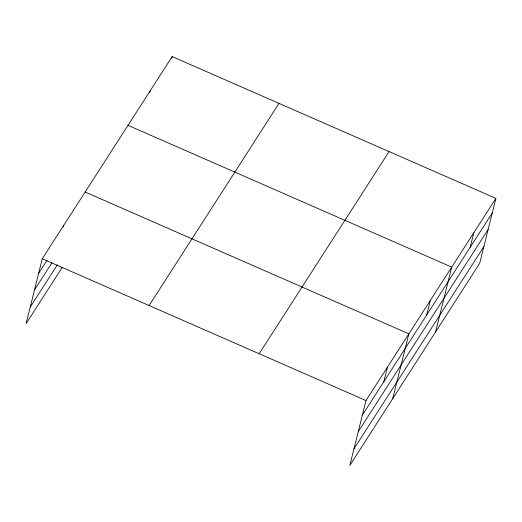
<?xml version="1.0" encoding="UTF-8"?>
<svg xmlns="http://www.w3.org/2000/svg" width="522" height="522" viewBox="0 0 522 522"><rect width="100%" height="100%" fill="white"/><g stroke="black" fill="none" stroke-linecap="round" stroke-linejoin="round"><path stroke-width="0.78" d="M495.9 198.373L366 400.537L349.825 465.402L479.725 263.238L495.9 198.373L172.175 56.598L42.275 258.762L26.1 323.627L62.405 267.12M63.325 226.933L63.704 225.406M149.71 92.498L150.088 90.965M171.79 58.131L172.175 56.598M383.8 381.739L387.435 367.181M392.694 398.691L408.87 333.826L85.138 192.044M426.67 315.027L430.298 300.47M435.563 331.972L451.732 267.114L128.007 125.332M470.185 247.304L473.819 232.747M38.641 273.319L46.954 260.387M34.504 289.919L51.998 262.69M30.237 307.021L57.361 264.817M149.103 305.546L279.002 103.382M259.166 353.753L389.073 151.589M362.366 415.101L492.272 212.937M358.229 431.701L488.129 229.536M353.968 448.803L483.868 246.638M42.275 258.762L366 400.537"/></g></svg>
